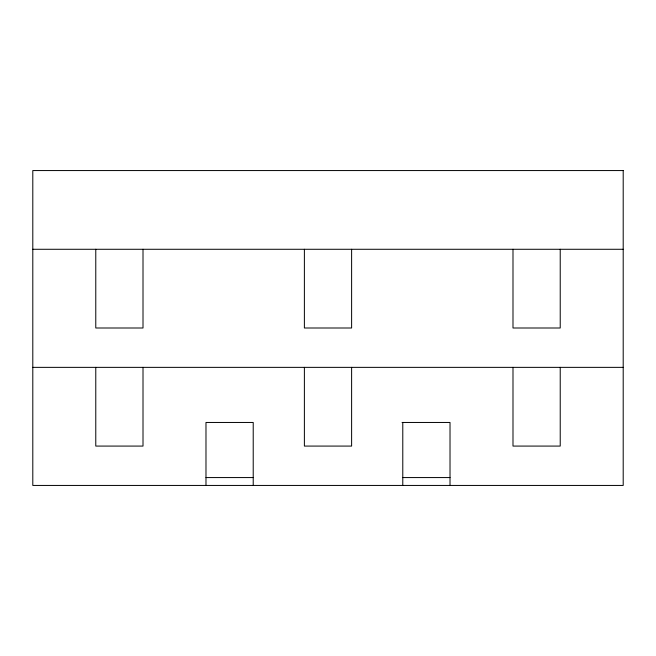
<?xml version="1.0" encoding="UTF-8"?>
<svg xmlns="http://www.w3.org/2000/svg" width="656" height="656" viewBox="0 0 656 656"><rect width="100%" height="100%" fill="white"/><g stroke="black" fill="none" stroke-linecap="round" stroke-linejoin="round"><path stroke-width="0.98" d="M32.8 249.28L623.2 249.28M32.8 367.36L623.2 367.36M402.054 422.464L450.016 422.464L450.016 485.44M205.984 477.568L253.216 477.568M402.784 477.568L450.016 477.568M560.224 249.28L560.224 328L512.992 328L512.992 249.28M560.224 367.36L560.224 446.08L512.992 446.08L512.992 367.36M402.784 422.464L402.784 485.44M351.616 249.28L351.616 328L304.384 328L304.384 249.28M351.616 367.36L351.616 446.08L304.384 446.08L304.384 367.36M253.216 485.44L253.216 422.464L205.984 422.464L205.984 485.44M143.008 249.28L143.008 328L95.776 328L95.776 249.28M143.008 367.36L143.008 446.08L95.776 446.08L95.776 367.36M623.2 170.56L32.8 170.56L32.8 485.44L623.2 485.44L623.2 170.56"/></g></svg>
